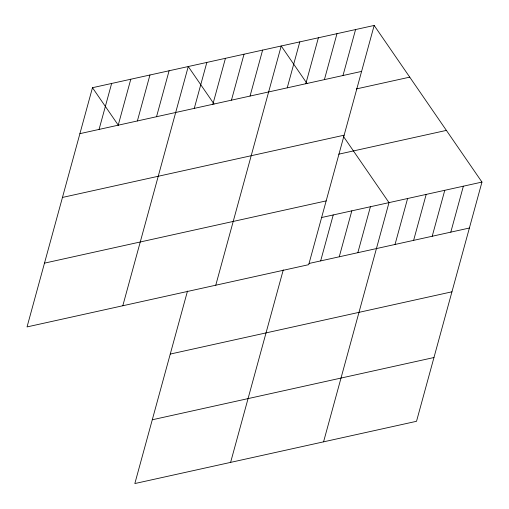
<?xml version="1.0" encoding="UTF-8"?>
<svg xmlns="http://www.w3.org/2000/svg" width="509" height="509" viewBox="0 0 509 509"><rect width="100%" height="100%" fill="white"/><g stroke="black" fill="none" stroke-linecap="round" stroke-linejoin="round"><path stroke-width="0.76" d="M92.479 87.701L27.041 326.918L308.721 264.667L374.166 25.45L92.479 87.701L118.273 125.176M99.064 129.426L111.636 83.47M118.215 125.189L130.788 79.239M137.373 120.957L149.945 75.001M156.53 116.726L169.096 70.77M122.809 305.756L188.254 66.539L214.041 104.008M194.273 108.385L206.845 62.429M212.864 104.275L225.436 58.319M231.455 100.165L244.027 54.209M187.497 291.046L134.834 483.55L416.521 421.299L481.959 182.082L374.166 25.45M250.046 96.055L262.619 50.105M215.765 285.212L281.21 45.995L306.997 83.47M287.229 87.841L299.801 41.884M305.82 83.73L318.392 37.774M324.411 79.62L336.983 33.67M230.609 462.382L283.271 269.878M343.002 75.51L355.575 29.56M320.657 260.907L333.23 214.951M339.249 256.797L351.821 210.841M357.84 252.687L370.412 206.73M323.565 441.837L389.003 202.627L343.397 136.355M395.029 244.466L407.594 198.516M413.62 240.363L426.186 194.406M432.211 236.252L444.777 190.296M450.802 232.142L463.368 186.192M79.907 133.657L361.594 71.406M356.287 88.948L409.739 77.139M62.461 197.435L344.148 135.178M338.714 154.189L446.387 130.393M44.487 263.14L326.174 200.89M321.612 217.521L481.959 182.082M309.039 263.471L469.393 228.032M170.254 354.067L451.941 291.81M152.28 419.772L433.967 357.522"/></g></svg>
